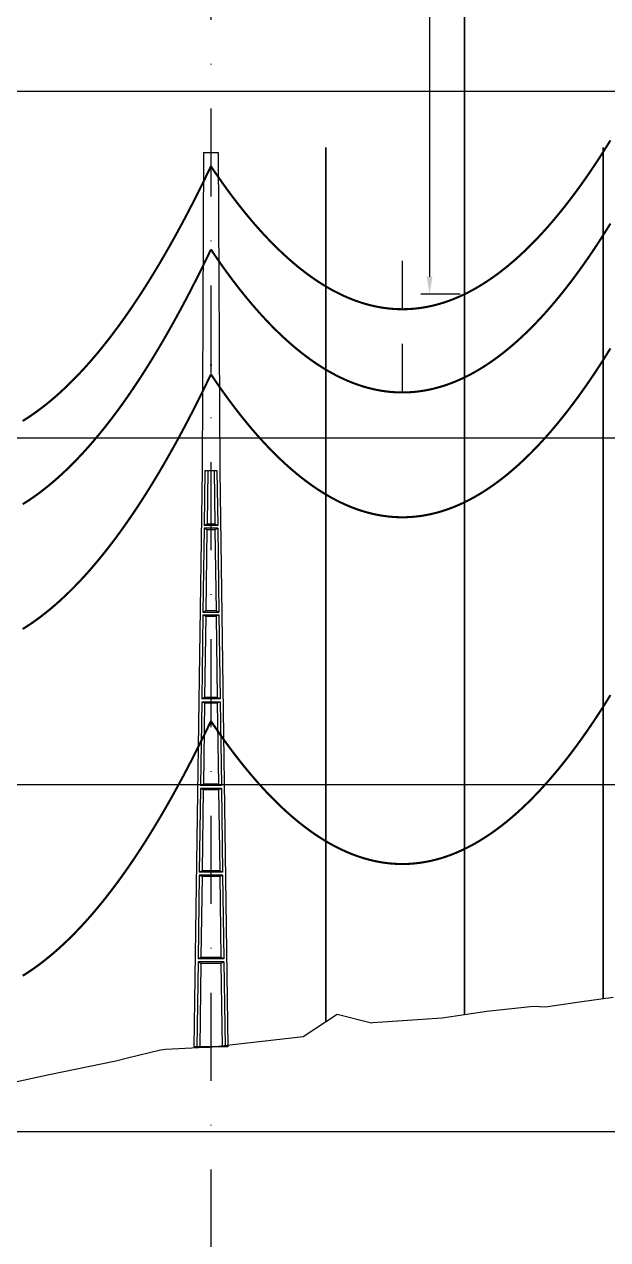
# Model space of a CAD drawing. Header units: metres. Extents: x -121 to 9872, y 3505 to 10721.
# Drawn here: x 6513 to 6597.1, y 6311.4 to 6486.6 of the extents above; entities that cross this region are included whole.
import ezdxf

# ---------------------------------------------------------------- set-up
doc = ezdxf.new("R2010")
doc.units = ezdxf.units.M
doc.header["$PDMODE"] = 2
doc.linetypes.add('DASHDOT', pattern=[25.4, 12.7, -6.35, 0, -6.35])
doc.linetypes.add('DASHED', pattern=[0.75, 0.5, -0.25])
for name, color, linetype in [('C-ROAD-PROF', 2, 'DASHED'), ('CON-EOL- FO', 101, 'Continuous'), ('CON-EOL- PROJEÇÃO', 22, 'Continuous'), ('CON-EOL-CA ARBUTUS', 144, 'Continuous'), ('CON-LTs-EXISTENTES', 180, 'Continuous'), ('cotas', 7, 'Continuous'), ('GRID', 253, 'Continuous'), ('POSTE DT', 7, 'Continuous')]:
    doc.layers.add(name, color=color, linetype=linetype)
doc.styles.get("Standard").update_dxf_attribs({"font": 'arial.ttf'})
doc.dimstyles.new('Copy of ISO-25', dxfattribs={"dimtxt": 2, "dimasz": 2.5, "dimexe": 1.25, "dimexo": 0.625, "dimtad": 1, "dimlfac": 0.1, "dimzin": 9, "dimtxsty": 'Standard', "dimcen": 2.5, "dimaunit": 1, "dimadec": 4, "dimazin": 3, "dimtfac": 1, "dimtmove": 0, "dimatfit": 3, "dimarcsym": 0})

# ---------------------------------------------------------------- blocks, each defined once
blk = doc.blocks.new('*U10')
at = {"layer": 'POSTE DT', "extrusion": (0, 1, 0)}
for p, q in [((-3.31, 406.59), (-4.05, 262)), ((-3.31, 406.59), (3.31, 406.59)), ((3.31, 406.59), (4.06, 262)), ((-4.05, 262), (-7.72, 0)), ((-4.05, 262), (-4.05, 262)), ((-2.73, 262), (-3.08, 237.05)), ((-2.73, 262), (2.75, 262)), ((-1.42, 262), (-1.77, 237.57)), ((1.43, 262), (1.77, 237.57)), ((2.75, 262), (3.1, 237.05)), ((4.06, 262), (7.72, 0)), ((-3.1, 235.74), (-3.63, 197.65)), ((3.11, 235.73), (-3.1, 235.74)), ((3.1, 237.05), (-3.08, 237.05)), ((-1.8, 235.21), (-2.32, 198.19)), ((1.8, 235.21), (2.32, 198.19)), ((3.11, 235.73), (3.65, 197.65)), ((-3.65, 196.34), (-4.19, 158.25)), ((-2.35, 195.8), (-2.87, 158.8)), ((2.35, 195.8), (2.87, 158.8)), ((3.66, 196.34), (4.2, 158.25)), ((-4.21, 156.94), (-4.74, 118.85)), ((-2.9, 156.39), (-3.42, 119.41)), ((2.91, 156.39), (3.42, 119.41)), ((4.21, 156.94), (4.75, 118.85)), ((-4.76, 117.54), (-5.29, 79.45)), ((4.77, 117.54), (-4.76, 117.54)), ((4.75, 118.85), (-4.74, 118.85)), ((-3.46, 116.98), (-3.97, 80.02)), ((3.46, 116.98), (3.98, 80.02)), ((4.77, 117.54), (5.3, 79.45)), ((-5.31, 78.14), (-5.85, 40.06)), ((5.32, 78.14), (-5.31, 78.14)), ((5.3, 79.45), (-5.29, 79.45)), ((-4.01, 77.57), (-4.53, 40.63)), ((4.01, 77.57), (4.53, 40.63)), ((5.32, 78.14), (5.85, 40.06)), ((-5.86, 38.74), (-6.41, 0)), ((5.87, 38.74), (-5.86, 38.74)), ((5.85, 40.06), (-5.85, 40.06)), ((5.87, 38.74), (6.41, 0)), ((-4.56, 38.17), (-5.1, 0)), ((4.56, 38.17), (5.1, 0)), ((-6.41, 0), (-7.72, 0)), ((-5.1, 0), (-6.41, 0)), ((5.1, 0), (-5.1, 0)), ((6.41, 0), (5.1, 0)), ((7.72, 0), (6.41, 0))]:
    blk.add_line(p, q, dxfattribs=at)
at = {"layer": 'POSTE DT', "ltscale": 3}
for points in [[(-3.65, 196.34), (3.66, 196.34)], [(-3.63, 197.65), (3.65, 197.65)], [(-4.21, 156.94), (4.21, 156.94)], [(4.2, 158.25), (-4.19, 158.25)]]:
    blk.add_lwpolyline(points, dxfattribs=at)
at = {"layer": 'POSTE DT'}
for points, knots in [([(0.25, 309.94), (0.25, 309.93), (0.25, 309.93), (0.25, 309.92), (0.25, 309.91), (0.25, 309.9), (0.25, 309.89), (0.24, 309.85), (0.22, 309.82), (0.19, 309.77), (0.16, 309.74), (0.11, 309.71), (0.08, 309.7), (0.01, 309.68), (-0.02, 309.68), (-0.08, 309.7), (-0.11, 309.71), (-0.16, 309.74), (-0.18, 309.76), (-0.21, 309.8), (-0.22, 309.82), (-0.24, 309.85), (-0.24, 309.87), (-0.25, 309.89), (-0.25, 309.9), (-0.25, 309.92), (-0.25, 309.92), (-0.25, 309.93), (-0.25, 309.94), (-0.25, 309.95), (-0.25, 309.95), (-0.25, 309.96), (-0.25, 309.97), (-0.24, 310), (-0.23, 310.02), (-0.21, 310.07), (-0.2, 310.09), (-0.15, 310.14), (-0.13, 310.15), (-0.07, 310.18), (-0.03, 310.19), (0.03, 310.19), (0.06, 310.18), (0.12, 310.16), (0.14, 310.14), (0.18, 310.11), (0.2, 310.09), (0.21, 310.06), (0.22, 310.05), (0.23, 310.04), (0.24, 310.01), (0.24, 309.99), (0.25, 309.97), (0.25, 309.96), (0.25, 309.95), (0.25, 309.94), (0.25, 309.94), (0.25, 309.94), (0.25, 309.94)], [-54.728303, -54.728303, -54.728303, -54.728303, -54.309038, -54.309038, -53.647169, -53.647169, -52.532885, -52.532885, -48.86224, -48.86224, -45.282765, -45.282765, -41.52867, -41.52867, -37.867486, -37.867486, -34.454589, -34.454589, -31.301423, -31.301423, -28.48103, -28.48103, -26.961755, -26.961755, -25.7544, -25.7544, -25.136228, -25.136228, -24.64409, -24.64409, -24.094201, -24.094201, -23.191199, -23.191199, -20.494482, -20.494482, -17.342863, -17.342863, -13.645538, -13.645538, -9.835989, -9.835989, -6.296781, -6.296781, -3.005029, -3.005029, 0, 0, 0, 1.527594, 1.527594, 3.697216, 3.697216, 4.489727, 4.489727, 5.01438, 5.01438, 5.095313, 5.095313, 5.095313, 5.095313]), ([(-1.77, 237.57), (-1.99, 237.49), (-2.21, 237.4), (-2.64, 237.22), (-2.86, 237.14), (-3.08, 237.05)], [0, 0, 0, 0, 56.660495, 56.660495, 113.412826, 113.412826, 113.412826, 113.412826]), ([(1.77, 237.57), (1.18, 237.57), (0.59, 237.57), (-0.59, 237.57), (-1.18, 237.57), (-1.77, 237.57)], [0, 0, 0, 0, 67.306894, 67.306894, 134.614447, 134.614447, 134.614447, 134.614447]), ([(3.1, 237.05), (2.87, 237.14), (2.65, 237.23), (2.21, 237.4), (1.99, 237.49), (1.77, 237.57)], [0, 0, 0, 0, 56.738948, 56.738948, 113.38731, 113.38731, 113.38731, 113.38731]), ([(-3.1, 235.74), (-2.88, 235.65), (-2.67, 235.56), (-2.23, 235.39), (-2.02, 235.3), (-1.8, 235.21)], [0.055576, 0.055576, 0.055576, 0.055576, 56.767409, 56.767409, 113.50757, 113.50757, 113.50757, 113.50757]), ([(-1.8, 235.21), (-1.2, 235.21), (-0.6, 235.21), (0.6, 235.21), (1.2, 235.21), (1.8, 235.21)], [0, 0, 0, 0, 68.567797, 68.567797, 137.136247, 137.136247, 137.136247, 137.136247]), ([(1.8, 235.21), (2.02, 235.3), (2.24, 235.38), (2.68, 235.56), (2.89, 235.65), (3.11, 235.73)], [0, 0, 0, 0, 56.845349, 56.845349, 113.599799, 113.599799, 113.599799, 113.599799]), ([(-3.65, 196.34), (-3.43, 196.25), (-3.22, 196.16), (-2.78, 195.98), (-2.57, 195.89), (-2.35, 195.8)], [0.054307, 0.054307, 0.054307, 0.054307, 63.527131, 63.527131, 127.063246, 127.063246, 127.063246, 127.063246]), ([(-2.32, 198.19), (-2.54, 198.1), (-2.76, 198.01), (-3.2, 197.83), (-3.41, 197.74), (-3.63, 197.65)], [0, 0, 0, 0, 63.412073, 63.412073, 126.777421, 126.777421, 126.777421, 126.777421]), ([(-2.35, 195.8), (-1.57, 195.8), (-0.78, 195.8), (0.79, 195.8), (1.57, 195.8), (2.35, 195.8)], [0, 0, 0, 0, 89.585713, 89.585713, 179.17191, 179.17191, 179.17191, 179.17191]), ([(2.32, 198.19), (1.55, 198.19), (0.77, 198.19), (-0.77, 198.19), (-1.55, 198.19), (-2.32, 198.19)], [0, 0, 0, 0, 88.31008, 88.31008, 176.620652, 176.620652, 176.620652, 176.620652]), ([(3.65, 197.65), (3.43, 197.74), (3.2, 197.83), (2.76, 198.01), (2.54, 198.1), (2.32, 198.19)], [0, 0, 0, 0, 63.488119, 63.488119, 126.880939, 126.880939, 126.880939, 126.880939]), ([(2.35, 195.8), (2.57, 195.89), (2.79, 195.98), (3.23, 196.16), (3.45, 196.25), (3.66, 196.34)], [0, 0, 0, 0, 63.60246, 63.60246, 127.109696, 127.109696, 127.109696, 127.109696]), ([(-4.21, 156.94), (-3.99, 156.85), (-3.77, 156.75), (-3.34, 156.57), (-3.12, 156.48), (-2.9, 156.39)], [0.053423, 0.053423, 0.053423, 0.053423, 70.429742, 70.429742, 140.90167, 140.90167, 140.90167, 140.90167]), ([(-2.87, 158.8), (-3.09, 158.71), (-3.31, 158.62), (-3.75, 158.43), (-3.97, 158.34), (-4.19, 158.25)], [0, 0, 0, 0, 70.301707, 70.301707, 140.590947, 140.590947, 140.590947, 140.590947]), ([(-2.9, 156.39), (-1.94, 156.39), (-0.97, 156.39), (0.97, 156.39), (1.94, 156.39), (2.91, 156.39)], [0, 0, 0, 0, 110.60219, 110.60219, 221.20473, 221.20473, 221.20473, 221.20473]), ([(2.87, 158.8), (1.92, 158.8), (0.96, 158.8), (-0.96, 158.8), (-1.91, 158.8), (-2.87, 158.8)], [0, 0, 0, 0, 109.314454, 109.314454, 218.629264, 218.629264, 218.629264, 218.629264]), ([(4.2, 158.25), (3.98, 158.34), (3.76, 158.44), (3.31, 158.62), (3.09, 158.71), (2.87, 158.8)], [0, 0, 0, 0, 70.379198, 70.379198, 140.659718, 140.659718, 140.659718, 140.659718]), ([(2.91, 156.39), (3.12, 156.48), (3.34, 156.57), (3.78, 156.75), (4, 156.85), (4.21, 156.94)], [0, 0, 0, 0, 70.506649, 70.506649, 140.914701, 140.914701, 140.914701, 140.914701]), ([(-4.76, 117.54), (-4.54, 117.45), (-4.32, 117.35), (-3.89, 117.17), (-3.67, 117.07), (-3.46, 116.98)], [0.052784, 0.052784, 0.052784, 0.052784, 77.438432, 77.438432, 154.950301, 154.950301, 154.950301, 154.950301]), ([(-3.42, 119.41), (-3.64, 119.32), (-3.86, 119.23), (-4.3, 119.04), (-4.52, 118.95), (-4.74, 118.85)], [0, 0, 0, 0, 77.299547, 77.299547, 154.618634, 154.618634, 154.618634, 154.618634]), ([(-3.46, 116.98), (-2.3, 116.98), (-1.15, 116.98), (1.15, 116.98), (2.31, 116.98), (3.46, 116.98)], [0, 0, 0, 0, 131.617604, 131.617604, 263.235447, 263.235447, 263.235447, 263.235447]), ([(3.42, 119.41), (2.28, 119.41), (1.14, 119.41), (-1.14, 119.41), (-2.28, 119.41), (-3.42, 119.41)], [0, 0, 0, 0, 130.319901, 130.319901, 260.640046, 260.640046, 260.640046, 260.640046]), ([(4.75, 118.85), (4.53, 118.95), (4.31, 119.04), (3.87, 119.23), (3.64, 119.32), (3.42, 119.41)], [0, 0, 0, 0, 77.381597, 77.381597, 154.66183, 154.66183, 154.66183, 154.66183]), ([(3.46, 116.98), (3.68, 117.07), (3.89, 117.17), (4.33, 117.35), (4.55, 117.45), (4.77, 117.54)], [0, 0, 0, 0, 77.520013, 77.520013, 154.938747, 154.938747, 154.938747, 154.938747]), ([(-5.31, 78.14), (-5.09, 78.05), (-4.88, 77.95), (-4.44, 77.76), (-4.23, 77.67), (-4.01, 77.57)], [0.052308, 0.052308, 0.052308, 0.052308, 84.527725, 84.527725, 169.158824, 169.158824, 169.158824, 169.158824]), ([(-3.97, 80.02), (-4.19, 79.93), (-4.41, 79.83), (-4.85, 79.64), (-5.07, 79.55), (-5.29, 79.45)], [0, 0, 0, 0, 84.379671, 84.379671, 168.809376, 168.809376, 168.809376, 168.809376]), ([(-4.01, 77.57), (-2.67, 77.57), (-1.34, 77.57), (1.34, 77.57), (2.67, 77.57), (4.01, 77.57)], [0, 0, 0, 0, 152.632212, 152.632212, 305.264569, 305.264569, 305.264569, 305.264569]), ([(3.98, 80.02), (2.65, 80.02), (1.33, 80.02), (-1.32, 80.02), (-2.65, 80.02), (-3.97, 80.02)], [0, 0, 0, 0, 151.326157, 151.326157, 302.652465, 302.652465, 302.652465, 302.652465]), ([(5.3, 79.45), (5.08, 79.55), (4.86, 79.64), (4.42, 79.83), (4.2, 79.93), (3.98, 80.02)], [0, 0, 0, 0, 84.46863, 84.46863, 168.833721, 168.833721, 168.833721, 168.833721]), ([(4.01, 77.57), (4.23, 77.67), (4.45, 77.76), (4.88, 77.95), (5.1, 78.05), (5.32, 78.14)], [0, 0, 0, 0, 84.616316, 84.616316, 169.129178, 169.129178, 169.129178, 169.129178]), ([(-5.86, 38.74), (-5.65, 38.65), (-5.43, 38.55), (-5, 38.36), (-4.78, 38.26), (-4.56, 38.17)], [0.026524, 0.026524, 0.026524, 0.026524, 91.679563, 91.679563, 183.466041, 183.466041, 183.466041, 183.466041]), ([(-4.53, 40.63), (-4.75, 40.53), (-4.97, 40.44), (-5.41, 40.25), (-5.63, 40.15), (-5.85, 40.06)], [0, 0, 0, 0, 91.523648, 91.523648, 183.126775, 183.126775, 183.126775, 183.126775]), ([(4.53, 40.63), (3.02, 40.63), (1.51, 40.63), (-1.51, 40.63), (-3.02, 40.63), (-4.53, 40.63)], [0, 0, 0, 0, 172.33304, 172.33304, 344.666151, 344.666151, 344.666151, 344.666151]), ([(5.85, 40.06), (5.63, 40.15), (5.41, 40.25), (4.97, 40.44), (4.75, 40.53), (4.53, 40.63)], [0, 0, 0, 0, 91.621326, 91.621326, 183.137324, 183.137324, 183.137324, 183.137324]), ([(4.56, 38.17), (4.78, 38.26), (5, 38.36), (5.43, 38.55), (5.65, 38.65), (5.87, 38.74)], [0, 0, 0, 0, 91.776928, 91.776928, 183.448614, 183.448614, 183.448614, 183.448614]), ([(-4.56, 38.17), (-3.04, 38.17), (-1.52, 38.17), (1.52, 38.17), (3.04, 38.17), (4.56, 38.17)], [0, 0, 0, 0, 173.646192, 173.646192, 347.292451, 347.292451, 347.292451, 347.292451])]:
    blk.add_open_spline(points, degree=3, knots=knots, dxfattribs=at)
blk = doc.blocks.new('*D434')
at = {"layer": 'cotas', "color": 0, "lineweight": -2, "transparency": 16777216}
for p, q in [((6575.86, 6565.71), (6570.21, 6565.71)), ((6571.46, 6563.21), (6571.46, 6450.2)), ((6575.87, 6447.7), (6570.21, 6447.7))]:
    blk.add_line(p, q, dxfattribs=at)
at = {"layer": 'cotas', "color": 0, "transparency": 16777216}
for points in [[(6571.04, 6563.21), (6571.88, 6563.21), (6571.46, 6565.71)], [(6571.04, 6450.2), (6571.88, 6450.2), (6571.46, 6447.7)]]:
    blk.add_solid(points, dxfattribs=at)
at = {"layer": 'Defpoints', "color": 0, "transparency": 16777216}
for p in [(6576.49, 6565.71), (6571.46, 6447.7), (6576.5, 6447.7)]:
    blk.add_point(p, dxfattribs=at)
at = {"layer": 'cotas', "color": 0, "transparency": 16777216, "insert": (6569.63, 6506.7), "char_height": 2, "attachment_point": 5, "rotation": 90}
blk.add_mtext('11,8', dxfattribs=at)

msp = doc.modelspace()

# ---------------------------------------------------------------- linework, layer by layer
at = {"layer": 'C-ROAD-PROF', "color": 0, "linetype": 'Continuous', "lineweight": -3}
msp.add_lwpolyline([(6509.751, 6333.707), (6516.587, 6335.152), (6526.235, 6337.133), (6527.903, 6337.568), (6532.673, 6338.726), (6533.023, 6338.804), (6533.362, 6338.828), (6538.121, 6339.078), (6539.709, 6339.119), (6553.206, 6340.635), (6558.15, 6343.854), (6563.088, 6342.65), (6563.256, 6342.683), (6573.256, 6343.335), (6579.72, 6344.291), (6586.427, 6345.047), (6588.156, 6344.952), (6593.092, 6345.631), (6597.917, 6346.309)], dxfattribs=at)
at = {"layer": 'CON-EOL- FO', "const_width": 0.3}
for points in [[(6539.928, 6436.143), (6540.227, 6435.699), (6540.525, 6435.26), (6540.824, 6434.825), (6541.122, 6434.396), (6541.421, 6433.971), (6541.719, 6433.551), (6542.018, 6433.136), (6542.316, 6432.726), (6542.615, 6432.321), (6542.913, 6431.92), (6543.212, 6431.525), (6543.51, 6431.134), (6543.809, 6430.748), (6544.107, 6430.367), (6544.406, 6429.991), (6544.704, 6429.619), (6545.003, 6429.253), (6545.301, 6428.891), (6545.6, 6428.534), (6545.898, 6428.182), (6546.197, 6427.835), (6546.495, 6427.493), (6546.794, 6427.156), (6547.093, 6426.823), (6547.391, 6426.495), (6547.69, 6426.172), (6547.988, 6425.854), (6548.287, 6425.541), (6548.585, 6425.233), (6548.884, 6424.929), (6549.182, 6424.63), (6549.481, 6424.336), (6549.779, 6424.047), (6550.078, 6423.763), (6550.376, 6423.484), (6550.675, 6423.209), (6550.973, 6422.94), (6551.272, 6422.675), (6551.57, 6422.415), (6551.869, 6422.159), (6552.167, 6421.909), (6552.466, 6421.663), (6552.764, 6421.423), (6553.063, 6421.187), (6553.361, 6420.956), (6553.66, 6420.729), (6553.958, 6420.508), (6554.257, 6420.291), (6554.555, 6420.079), (6554.854, 6419.872), (6555.152, 6419.67), (6555.451, 6419.473), (6555.749, 6419.28), (6556.048, 6419.093), (6556.346, 6418.91), (6556.645, 6418.732), (6556.943, 6418.558), (6557.242, 6418.39), (6557.54, 6418.226), (6557.839, 6418.068), (6558.137, 6417.914), (6558.436, 6417.765), (6558.734, 6417.62), (6559.033, 6417.481), (6559.331, 6417.346), (6559.63, 6417.216), (6559.928, 6417.091), (6560.227, 6416.971), (6560.525, 6416.855), (6560.824, 6416.745), (6561.122, 6416.639), (6561.421, 6416.538), (6561.719, 6416.442), (6562.018, 6416.35), (6562.316, 6416.264), (6562.615, 6416.182), (6562.913, 6416.105), (6563.212, 6416.033), (6563.51, 6415.966), (6563.809, 6415.903), (6564.107, 6415.846), (6564.406, 6415.793), (6564.704, 6415.745), (6565.003, 6415.701), (6565.301, 6415.663), (6565.6, 6415.629), (6565.898, 6415.6), (6566.197, 6415.576), (6566.495, 6415.557), (6566.794, 6415.543), (6567.093, 6415.533), (6567.391, 6415.529), (6567.69, 6415.529), (6567.988, 6415.533), (6568.287, 6415.543), (6568.585, 6415.558), (6568.884, 6415.577), (6569.182, 6415.601), (6569.481, 6415.63), (6569.779, 6415.664), (6570.078, 6415.702), (6570.376, 6415.746), (6570.675, 6415.794), (6570.973, 6415.847), (6571.272, 6415.904), (6571.57, 6415.967), (6571.869, 6416.034), (6572.167, 6416.107), (6572.466, 6416.184), (6572.764, 6416.266), (6573.063, 6416.352), (6573.361, 6416.444), (6573.66, 6416.54), (6573.958, 6416.641), (6574.257, 6416.747), (6574.555, 6416.858), (6574.854, 6416.973), (6575.152, 6417.094), (6575.451, 6417.219), (6575.749, 6417.349), (6576.048, 6417.484), (6576.346, 6417.623), (6576.645, 6417.768), (6576.943, 6417.917), (6577.242, 6418.071), (6577.54, 6418.23), (6577.839, 6418.393), (6578.137, 6418.562), (6578.436, 6418.735), (6578.734, 6418.914), (6579.033, 6419.096), (6579.331, 6419.284), (6579.63, 6419.477), (6579.928, 6419.674), (6580.227, 6419.877), (6580.525, 6420.084), (6580.824, 6420.296), (6581.122, 6420.512), (6581.421, 6420.734), (6581.719, 6420.96), (6582.018, 6421.191), (6582.316, 6421.427), (6582.615, 6421.668), (6582.913, 6421.914), (6583.212, 6422.165), (6583.51, 6422.42), (6583.809, 6422.68), (6584.107, 6422.945), (6584.406, 6423.215), (6584.704, 6423.49), (6585.003, 6423.769), (6585.301, 6424.053), (6585.6, 6424.342), (6585.898, 6424.636), (6586.197, 6424.935), (6586.495, 6425.239), (6586.794, 6425.547), (6587.093, 6425.861), (6587.391, 6426.179), (6587.69, 6426.502), (6587.988, 6426.83), (6588.287, 6427.162), (6588.585, 6427.5), (6588.884, 6427.842), (6589.182, 6428.19), (6589.481, 6428.542), (6589.779, 6428.899), (6590.078, 6429.26), (6590.376, 6429.627), (6590.675, 6429.998), (6590.973, 6430.375), (6591.272, 6430.756), (6591.57, 6431.142), (6591.869, 6431.533), (6592.167, 6431.928), (6592.466, 6432.329), (6592.764, 6432.734), (6593.063, 6433.144), (6593.361, 6433.56), (6593.66, 6433.98), (6593.958, 6434.404), (6594.257, 6434.834), (6594.555, 6435.269), (6594.854, 6435.708), (6595.152, 6436.152), (6595.451, 6436.601), (6595.749, 6437.055), (6596.048, 6437.514), (6596.346, 6437.978), (6596.645, 6438.447), (6596.943, 6438.92), (6597.242, 6439.399), (6597.54, 6439.882)], [(6512.78, 6399.412), (6513.128, 6399.63), (6513.476, 6399.854), (6513.824, 6400.084), (6514.172, 6400.321), (6514.52, 6400.565), (6514.868, 6400.815), (6515.216, 6401.072), (6515.564, 6401.335), (6515.912, 6401.605), (6516.26, 6401.881), (6516.608, 6402.164), (6516.956, 6402.454), (6517.304, 6402.75), (6517.653, 6403.053), (6518.001, 6403.362), (6518.349, 6403.678), (6518.697, 6404), (6519.045, 6404.329), (6519.393, 6404.664), (6519.741, 6405.006), (6520.089, 6405.355), (6520.437, 6405.71), (6520.785, 6406.072), (6521.133, 6406.44), (6521.481, 6406.815), (6521.829, 6407.197), (6522.177, 6407.585), (6522.525, 6407.98), (6522.873, 6408.381), (6523.221, 6408.789), (6523.57, 6409.203), (6523.918, 6409.624), (6524.266, 6410.052), (6524.614, 6410.486), (6524.962, 6410.927), (6525.31, 6411.374), (6525.658, 6411.828), (6526.006, 6412.289), (6526.354, 6412.756), (6526.702, 6413.23), (6527.05, 6413.71), (6527.398, 6414.197), (6527.746, 6414.691), (6528.094, 6415.191), (6528.442, 6415.698), (6528.79, 6416.211), (6529.138, 6416.731), (6529.487, 6417.258), (6529.835, 6417.791), (6530.183, 6418.331), (6530.531, 6418.878), (6530.879, 6419.431), (6531.227, 6419.991), (6531.575, 6420.557), (6531.923, 6421.13), (6532.271, 6421.71), (6532.619, 6422.296), (6532.967, 6422.889), (6533.315, 6423.488), (6533.663, 6424.094), (6534.011, 6424.707), (6534.359, 6425.327), (6534.707, 6425.953), (6535.055, 6426.585), (6535.404, 6427.225), (6535.752, 6427.871), (6536.1, 6428.524), (6536.448, 6429.183), (6536.796, 6429.849), (6537.144, 6430.522), (6537.492, 6431.201), (6537.84, 6431.887), (6538.188, 6432.58), (6538.536, 6433.279), (6538.884, 6433.985), (6539.232, 6434.698), (6539.58, 6435.417), (6539.928, 6436.143)]]:
    msp.add_lwpolyline(points, dxfattribs=at)
at = {"layer": 'CON-EOL- PROJEÇÃO', "lineweight": 30, "const_width": 0.3}
for points in [[(6539.928, 6386.143), (6540.227, 6385.699), (6540.525, 6385.26), (6540.824, 6384.825), (6541.122, 6384.396), (6541.421, 6383.971), (6541.719, 6383.551), (6542.018, 6383.136), (6542.316, 6382.726), (6542.615, 6382.321), (6542.913, 6381.92), (6543.212, 6381.525), (6543.51, 6381.134), (6543.809, 6380.748), (6544.107, 6380.367), (6544.406, 6379.991), (6544.704, 6379.619), (6545.003, 6379.253), (6545.301, 6378.891), (6545.6, 6378.534), (6545.898, 6378.182), (6546.197, 6377.835), (6546.495, 6377.493), (6546.794, 6377.156), (6547.093, 6376.823), (6547.391, 6376.495), (6547.69, 6376.172), (6547.988, 6375.854), (6548.287, 6375.541), (6548.585, 6375.233), (6548.884, 6374.929), (6549.182, 6374.63), (6549.481, 6374.336), (6549.779, 6374.047), (6550.078, 6373.763), (6550.376, 6373.484), (6550.675, 6373.209), (6550.973, 6372.94), (6551.272, 6372.675), (6551.57, 6372.415), (6551.869, 6372.159), (6552.167, 6371.909), (6552.466, 6371.663), (6552.764, 6371.423), (6553.063, 6371.187), (6553.361, 6370.956), (6553.66, 6370.729), (6553.958, 6370.508), (6554.257, 6370.291), (6554.555, 6370.079), (6554.854, 6369.872), (6555.152, 6369.67), (6555.451, 6369.473), (6555.749, 6369.28), (6556.048, 6369.093), (6556.346, 6368.91), (6556.645, 6368.732), (6556.943, 6368.558), (6557.242, 6368.39), (6557.54, 6368.226), (6557.839, 6368.068), (6558.137, 6367.914), (6558.436, 6367.765), (6558.734, 6367.62), (6559.033, 6367.481), (6559.331, 6367.346), (6559.63, 6367.216), (6559.928, 6367.091), (6560.227, 6366.971), (6560.525, 6366.855), (6560.824, 6366.745), (6561.122, 6366.639), (6561.421, 6366.538), (6561.719, 6366.442), (6562.018, 6366.35), (6562.316, 6366.264), (6562.615, 6366.182), (6562.913, 6366.105), (6563.212, 6366.033), (6563.51, 6365.966), (6563.809, 6365.903), (6564.107, 6365.846), (6564.406, 6365.793), (6564.704, 6365.745), (6565.003, 6365.701), (6565.301, 6365.663), (6565.6, 6365.629), (6565.898, 6365.6), (6566.197, 6365.576), (6566.495, 6365.557), (6566.794, 6365.543), (6567.093, 6365.533), (6567.391, 6365.529), (6567.69, 6365.529), (6567.988, 6365.533), (6568.287, 6365.543), (6568.585, 6365.558), (6568.884, 6365.577), (6569.182, 6365.601), (6569.481, 6365.63), (6569.779, 6365.664), (6570.078, 6365.702), (6570.376, 6365.746), (6570.675, 6365.794), (6570.973, 6365.847), (6571.272, 6365.904), (6571.57, 6365.967), (6571.869, 6366.034), (6572.167, 6366.107), (6572.466, 6366.184), (6572.764, 6366.266), (6573.063, 6366.352), (6573.361, 6366.444), (6573.66, 6366.54), (6573.958, 6366.641), (6574.257, 6366.747), (6574.555, 6366.858), (6574.854, 6366.973), (6575.152, 6367.094), (6575.451, 6367.219), (6575.749, 6367.349), (6576.048, 6367.484), (6576.346, 6367.623), (6576.645, 6367.768), (6576.943, 6367.917), (6577.242, 6368.071), (6577.54, 6368.23), (6577.839, 6368.393), (6578.137, 6368.562), (6578.436, 6368.735), (6578.734, 6368.913), (6579.033, 6369.096), (6579.331, 6369.284), (6579.63, 6369.477), (6579.928, 6369.674), (6580.227, 6369.877), (6580.525, 6370.084), (6580.824, 6370.296), (6581.122, 6370.512), (6581.421, 6370.734), (6581.719, 6370.96), (6582.018, 6371.191), (6582.316, 6371.427), (6582.615, 6371.668), (6582.913, 6371.914), (6583.212, 6372.165), (6583.51, 6372.42), (6583.809, 6372.68), (6584.107, 6372.945), (6584.406, 6373.215), (6584.704, 6373.49), (6585.003, 6373.769), (6585.301, 6374.053), (6585.6, 6374.342), (6585.898, 6374.636), (6586.197, 6374.935), (6586.495, 6375.239), (6586.794, 6375.547), (6587.093, 6375.861), (6587.391, 6376.179), (6587.69, 6376.502), (6587.988, 6376.83), (6588.287, 6377.162), (6588.585, 6377.5), (6588.884, 6377.842), (6589.182, 6378.19), (6589.481, 6378.542), (6589.779, 6378.899), (6590.078, 6379.26), (6590.376, 6379.627), (6590.675, 6379.998), (6590.973, 6380.375), (6591.272, 6380.756), (6591.57, 6381.142), (6591.869, 6381.533), (6592.167, 6381.928), (6592.466, 6382.329), (6592.764, 6382.734), (6593.063, 6383.144), (6593.361, 6383.56), (6593.66, 6383.98), (6593.958, 6384.404), (6594.257, 6384.834), (6594.555, 6385.269), (6594.854, 6385.708), (6595.152, 6386.152), (6595.451, 6386.601), (6595.749, 6387.055), (6596.048, 6387.514), (6596.346, 6387.978), (6596.645, 6388.447), (6596.943, 6388.92), (6597.242, 6389.399), (6597.54, 6389.882)], [(6512.78, 6349.412), (6513.128, 6349.63), (6513.476, 6349.854), (6513.824, 6350.084), (6514.172, 6350.321), (6514.52, 6350.565), (6514.868, 6350.815), (6515.216, 6351.072), (6515.564, 6351.335), (6515.912, 6351.605), (6516.26, 6351.881), (6516.608, 6352.164), (6516.956, 6352.454), (6517.304, 6352.75), (6517.653, 6353.053), (6518.001, 6353.362), (6518.349, 6353.678), (6518.697, 6354), (6519.045, 6354.329), (6519.393, 6354.664), (6519.741, 6355.006), (6520.089, 6355.355), (6520.437, 6355.71), (6520.785, 6356.072), (6521.133, 6356.44), (6521.481, 6356.815), (6521.829, 6357.197), (6522.177, 6357.585), (6522.525, 6357.98), (6522.873, 6358.381), (6523.221, 6358.789), (6523.57, 6359.203), (6523.918, 6359.624), (6524.266, 6360.052), (6524.614, 6360.486), (6524.962, 6360.927), (6525.31, 6361.374), (6525.658, 6361.828), (6526.006, 6362.289), (6526.354, 6362.756), (6526.702, 6363.23), (6527.05, 6363.71), (6527.398, 6364.197), (6527.746, 6364.691), (6528.094, 6365.191), (6528.442, 6365.698), (6528.79, 6366.211), (6529.138, 6366.731), (6529.487, 6367.258), (6529.835, 6367.791), (6530.183, 6368.331), (6530.531, 6368.878), (6530.879, 6369.431), (6531.227, 6369.991), (6531.575, 6370.557), (6531.923, 6371.13), (6532.271, 6371.71), (6532.619, 6372.296), (6532.967, 6372.889), (6533.315, 6373.488), (6533.663, 6374.094), (6534.011, 6374.707), (6534.359, 6375.327), (6534.707, 6375.953), (6535.055, 6376.585), (6535.404, 6377.225), (6535.752, 6377.871), (6536.1, 6378.524), (6536.448, 6379.183), (6536.796, 6379.849), (6537.144, 6380.522), (6537.492, 6381.201), (6537.84, 6381.887), (6538.188, 6382.58), (6538.536, 6383.279), (6538.884, 6383.985), (6539.232, 6384.698), (6539.58, 6385.417), (6539.928, 6386.143)]]:
    msp.add_lwpolyline(points, dxfattribs=at)
at = {"layer": 'CON-EOL-CA ARBUTUS'}
for p, q in [((6567.537, 6445.528), (6567.537, 6452.528)), ((6567.537, 6433.528), (6567.537, 6440.528))]:
    msp.add_line(p, q, dxfattribs=at)
at = {"layer": 'CON-EOL-CA ARBUTUS', "const_width": 0.3}
for points in [[(6539.928, 6466.143), (6540.227, 6465.699), (6540.525, 6465.26), (6540.824, 6464.825), (6541.122, 6464.396), (6541.421, 6463.971), (6541.719, 6463.551), (6542.018, 6463.136), (6542.316, 6462.726), (6542.615, 6462.321), (6542.913, 6461.92), (6543.212, 6461.525), (6543.51, 6461.134), (6543.809, 6460.748), (6544.107, 6460.367), (6544.406, 6459.991), (6544.704, 6459.619), (6545.003, 6459.253), (6545.301, 6458.891), (6545.6, 6458.534), (6545.898, 6458.182), (6546.197, 6457.835), (6546.495, 6457.493), (6546.794, 6457.156), (6547.093, 6456.823), (6547.391, 6456.495), (6547.69, 6456.172), (6547.988, 6455.854), (6548.287, 6455.541), (6548.585, 6455.233), (6548.884, 6454.929), (6549.182, 6454.63), (6549.481, 6454.336), (6549.779, 6454.047), (6550.078, 6453.763), (6550.376, 6453.484), (6550.675, 6453.209), (6550.973, 6452.94), (6551.272, 6452.675), (6551.57, 6452.415), (6551.869, 6452.159), (6552.167, 6451.909), (6552.466, 6451.663), (6552.764, 6451.423), (6553.063, 6451.187), (6553.361, 6450.956), (6553.66, 6450.729), (6553.958, 6450.508), (6554.257, 6450.291), (6554.555, 6450.079), (6554.854, 6449.872), (6555.152, 6449.67), (6555.451, 6449.473), (6555.749, 6449.28), (6556.048, 6449.093), (6556.346, 6448.91), (6556.645, 6448.732), (6556.943, 6448.558), (6557.242, 6448.39), (6557.54, 6448.226), (6557.839, 6448.068), (6558.137, 6447.914), (6558.436, 6447.765), (6558.734, 6447.62), (6559.033, 6447.481), (6559.331, 6447.346), (6559.63, 6447.216), (6559.928, 6447.091), (6560.227, 6446.971), (6560.525, 6446.855), (6560.824, 6446.745), (6561.122, 6446.639), (6561.421, 6446.538), (6561.719, 6446.442), (6562.018, 6446.35), (6562.316, 6446.264), (6562.615, 6446.182), (6562.913, 6446.105), (6563.212, 6446.033), (6563.51, 6445.966), (6563.809, 6445.903), (6564.107, 6445.846), (6564.406, 6445.793), (6564.704, 6445.745), (6565.003, 6445.701), (6565.301, 6445.663), (6565.6, 6445.629), (6565.898, 6445.6), (6566.197, 6445.576), (6566.495, 6445.557), (6566.794, 6445.543), (6567.093, 6445.533), (6567.391, 6445.529), (6567.69, 6445.529), (6567.988, 6445.533), (6568.287, 6445.543), (6568.585, 6445.558), (6568.884, 6445.577), (6569.182, 6445.601), (6569.481, 6445.63), (6569.779, 6445.664), (6570.078, 6445.702), (6570.376, 6445.746), (6570.675, 6445.794), (6570.973, 6445.847), (6571.272, 6445.904), (6571.57, 6445.967), (6571.869, 6446.034), (6572.167, 6446.107), (6572.466, 6446.184), (6572.764, 6446.266), (6573.063, 6446.352), (6573.361, 6446.444), (6573.66, 6446.54), (6573.958, 6446.641), (6574.257, 6446.747), (6574.555, 6446.858), (6574.854, 6446.973), (6575.152, 6447.094), (6575.451, 6447.219), (6575.749, 6447.349), (6576.048, 6447.484), (6576.346, 6447.623), (6576.645, 6447.768), (6576.943, 6447.917), (6577.242, 6448.071), (6577.54, 6448.23), (6577.839, 6448.393), (6578.137, 6448.562), (6578.436, 6448.735), (6578.734, 6448.913), (6579.033, 6449.096), (6579.331, 6449.284), (6579.63, 6449.477), (6579.928, 6449.674), (6580.227, 6449.877), (6580.525, 6450.084), (6580.824, 6450.296), (6581.122, 6450.512), (6581.421, 6450.734), (6581.719, 6450.96), (6582.018, 6451.191), (6582.316, 6451.427), (6582.615, 6451.668), (6582.913, 6451.914), (6583.212, 6452.165), (6583.51, 6452.42), (6583.809, 6452.68), (6584.107, 6452.945), (6584.406, 6453.215), (6584.704, 6453.49), (6585.003, 6453.769), (6585.301, 6454.053), (6585.6, 6454.342), (6585.898, 6454.636), (6586.197, 6454.935), (6586.495, 6455.239), (6586.794, 6455.547), (6587.093, 6455.861), (6587.391, 6456.179), (6587.69, 6456.502), (6587.988, 6456.83), (6588.287, 6457.162), (6588.585, 6457.5), (6588.884, 6457.842), (6589.182, 6458.19), (6589.481, 6458.542), (6589.779, 6458.899), (6590.078, 6459.26), (6590.376, 6459.627), (6590.675, 6459.998), (6590.973, 6460.375), (6591.272, 6460.756), (6591.57, 6461.142), (6591.869, 6461.533), (6592.167, 6461.928), (6592.466, 6462.329), (6592.764, 6462.734), (6593.063, 6463.144), (6593.361, 6463.56), (6593.66, 6463.98), (6593.958, 6464.404), (6594.257, 6464.834), (6594.555, 6465.269), (6594.854, 6465.708), (6595.152, 6466.152), (6595.451, 6466.601), (6595.749, 6467.055), (6596.048, 6467.514), (6596.346, 6467.978), (6596.645, 6468.447), (6596.943, 6468.92), (6597.242, 6469.399), (6597.54, 6469.882)], [(6512.78, 6429.412), (6513.128, 6429.63), (6513.476, 6429.854), (6513.824, 6430.084), (6514.172, 6430.321), (6514.52, 6430.565), (6514.868, 6430.815), (6515.216, 6431.072), (6515.564, 6431.335), (6515.912, 6431.605), (6516.26, 6431.881), (6516.608, 6432.164), (6516.956, 6432.454), (6517.304, 6432.75), (6517.653, 6433.053), (6518.001, 6433.362), (6518.349, 6433.678), (6518.697, 6434), (6519.045, 6434.329), (6519.393, 6434.664), (6519.741, 6435.006), (6520.089, 6435.355), (6520.437, 6435.71), (6520.785, 6436.072), (6521.133, 6436.44), (6521.481, 6436.815), (6521.829, 6437.197), (6522.177, 6437.585), (6522.525, 6437.98), (6522.873, 6438.381), (6523.221, 6438.789), (6523.57, 6439.203), (6523.918, 6439.624), (6524.266, 6440.052), (6524.614, 6440.486), (6524.962, 6440.927), (6525.31, 6441.374), (6525.658, 6441.828), (6526.006, 6442.289), (6526.354, 6442.756), (6526.702, 6443.23), (6527.05, 6443.71), (6527.398, 6444.197), (6527.746, 6444.691), (6528.094, 6445.191), (6528.442, 6445.698), (6528.79, 6446.211), (6529.138, 6446.731), (6529.487, 6447.258), (6529.835, 6447.791), (6530.183, 6448.331), (6530.531, 6448.878), (6530.879, 6449.431), (6531.227, 6449.991), (6531.575, 6450.557), (6531.923, 6451.13), (6532.271, 6451.71), (6532.619, 6452.296), (6532.967, 6452.889), (6533.315, 6453.488), (6533.663, 6454.094), (6534.011, 6454.707), (6534.359, 6455.327), (6534.707, 6455.953), (6535.055, 6456.585), (6535.404, 6457.225), (6535.752, 6457.871), (6536.1, 6458.524), (6536.448, 6459.183), (6536.796, 6459.849), (6537.144, 6460.522), (6537.492, 6461.201), (6537.84, 6461.887), (6538.188, 6462.58), (6538.536, 6463.279), (6538.884, 6463.985), (6539.232, 6464.698), (6539.58, 6465.417), (6539.928, 6466.143)], [(6539.928, 6454.143), (6540.227, 6453.699), (6540.525, 6453.26), (6540.824, 6452.825), (6541.122, 6452.396), (6541.421, 6451.971), (6541.719, 6451.551), (6542.018, 6451.136), (6542.316, 6450.726), (6542.615, 6450.321), (6542.913, 6449.92), (6543.212, 6449.525), (6543.51, 6449.134), (6543.809, 6448.748), (6544.107, 6448.367), (6544.406, 6447.991), (6544.704, 6447.619), (6545.003, 6447.253), (6545.301, 6446.891), (6545.6, 6446.534), (6545.898, 6446.182), (6546.197, 6445.835), (6546.495, 6445.493), (6546.794, 6445.156), (6547.093, 6444.823), (6547.391, 6444.495), (6547.69, 6444.172), (6547.988, 6443.854), (6548.287, 6443.541), (6548.585, 6443.233), (6548.884, 6442.929), (6549.182, 6442.63), (6549.481, 6442.336), (6549.779, 6442.047), (6550.078, 6441.763), (6550.376, 6441.484), (6550.675, 6441.209), (6550.973, 6440.94), (6551.272, 6440.675), (6551.57, 6440.415), (6551.869, 6440.159), (6552.167, 6439.909), (6552.466, 6439.663), (6552.764, 6439.423), (6553.063, 6439.187), (6553.361, 6438.956), (6553.66, 6438.729), (6553.958, 6438.508), (6554.257, 6438.291), (6554.555, 6438.079), (6554.854, 6437.872), (6555.152, 6437.67), (6555.451, 6437.473), (6555.749, 6437.28), (6556.048, 6437.093), (6556.346, 6436.91), (6556.645, 6436.732), (6556.943, 6436.558), (6557.242, 6436.39), (6557.54, 6436.226), (6557.839, 6436.068), (6558.137, 6435.914), (6558.436, 6435.765), (6558.734, 6435.62), (6559.033, 6435.481), (6559.331, 6435.346), (6559.63, 6435.216), (6559.928, 6435.091), (6560.227, 6434.971), (6560.525, 6434.855), (6560.824, 6434.745), (6561.122, 6434.639), (6561.421, 6434.538), (6561.719, 6434.442), (6562.018, 6434.35), (6562.316, 6434.264), (6562.615, 6434.182), (6562.913, 6434.105), (6563.212, 6434.033), (6563.51, 6433.966), (6563.809, 6433.903), (6564.107, 6433.846), (6564.406, 6433.793), (6564.704, 6433.745), (6565.003, 6433.701), (6565.301, 6433.663), (6565.6, 6433.629), (6565.898, 6433.6), (6566.197, 6433.576), (6566.495, 6433.557), (6566.794, 6433.543), (6567.093, 6433.533), (6567.391, 6433.529), (6567.69, 6433.529), (6567.988, 6433.533), (6568.287, 6433.543), (6568.585, 6433.558), (6568.884, 6433.577), (6569.182, 6433.601), (6569.481, 6433.63), (6569.779, 6433.664), (6570.078, 6433.702), (6570.376, 6433.746), (6570.675, 6433.794), (6570.973, 6433.847), (6571.272, 6433.904), (6571.57, 6433.967), (6571.869, 6434.034), (6572.167, 6434.107), (6572.466, 6434.184), (6572.764, 6434.266), (6573.063, 6434.352), (6573.361, 6434.444), (6573.66, 6434.54), (6573.958, 6434.641), (6574.257, 6434.747), (6574.555, 6434.858), (6574.854, 6434.973), (6575.152, 6435.094), (6575.451, 6435.219), (6575.749, 6435.349), (6576.048, 6435.484), (6576.346, 6435.623), (6576.645, 6435.768), (6576.943, 6435.917), (6577.242, 6436.071), (6577.54, 6436.23), (6577.839, 6436.393), (6578.137, 6436.562), (6578.436, 6436.735), (6578.734, 6436.914), (6579.033, 6437.096), (6579.331, 6437.284), (6579.63, 6437.477), (6579.928, 6437.674), (6580.227, 6437.877), (6580.525, 6438.084), (6580.824, 6438.296), (6581.122, 6438.512), (6581.421, 6438.734), (6581.719, 6438.96), (6582.018, 6439.191), (6582.316, 6439.427), (6582.615, 6439.668), (6582.913, 6439.914), (6583.212, 6440.165), (6583.51, 6440.42), (6583.809, 6440.68), (6584.107, 6440.945), (6584.406, 6441.215), (6584.704, 6441.49), (6585.003, 6441.769), (6585.301, 6442.053), (6585.6, 6442.342), (6585.898, 6442.636), (6586.197, 6442.935), (6586.495, 6443.239), (6586.794, 6443.547), (6587.093, 6443.861), (6587.391, 6444.179), (6587.69, 6444.502), (6587.988, 6444.83), (6588.287, 6445.162), (6588.585, 6445.5), (6588.884, 6445.842), (6589.182, 6446.19), (6589.481, 6446.542), (6589.779, 6446.899), (6590.078, 6447.26), (6590.376, 6447.627), (6590.675, 6447.998), (6590.973, 6448.375), (6591.272, 6448.756), (6591.57, 6449.142), (6591.869, 6449.533), (6592.167, 6449.928), (6592.466, 6450.329), (6592.764, 6450.734), (6593.063, 6451.144), (6593.361, 6451.56), (6593.66, 6451.98), (6593.958, 6452.404), (6594.257, 6452.834), (6594.555, 6453.269), (6594.854, 6453.708), (6595.152, 6454.152), (6595.451, 6454.601), (6595.749, 6455.055), (6596.048, 6455.514), (6596.346, 6455.978), (6596.645, 6456.447), (6596.943, 6456.92), (6597.242, 6457.399), (6597.54, 6457.882)], [(6512.78, 6417.412), (6513.128, 6417.63), (6513.476, 6417.854), (6513.824, 6418.084), (6514.172, 6418.321), (6514.52, 6418.565), (6514.868, 6418.815), (6515.216, 6419.072), (6515.564, 6419.335), (6515.912, 6419.605), (6516.26, 6419.881), (6516.608, 6420.164), (6516.956, 6420.454), (6517.304, 6420.75), (6517.653, 6421.053), (6518.001, 6421.362), (6518.349, 6421.678), (6518.697, 6422), (6519.045, 6422.329), (6519.393, 6422.664), (6519.741, 6423.006), (6520.089, 6423.355), (6520.437, 6423.71), (6520.785, 6424.072), (6521.133, 6424.44), (6521.481, 6424.815), (6521.829, 6425.197), (6522.177, 6425.585), (6522.525, 6425.98), (6522.873, 6426.381), (6523.221, 6426.789), (6523.57, 6427.203), (6523.918, 6427.624), (6524.266, 6428.052), (6524.614, 6428.486), (6524.962, 6428.927), (6525.31, 6429.374), (6525.658, 6429.828), (6526.006, 6430.289), (6526.354, 6430.756), (6526.702, 6431.23), (6527.05, 6431.71), (6527.398, 6432.197), (6527.746, 6432.691), (6528.094, 6433.191), (6528.442, 6433.698), (6528.79, 6434.211), (6529.138, 6434.731), (6529.487, 6435.258), (6529.835, 6435.791), (6530.183, 6436.331), (6530.531, 6436.878), (6530.879, 6437.431), (6531.227, 6437.991), (6531.575, 6438.557), (6531.923, 6439.13), (6532.271, 6439.71), (6532.619, 6440.296), (6532.967, 6440.889), (6533.315, 6441.488), (6533.663, 6442.094), (6534.011, 6442.707), (6534.359, 6443.327), (6534.707, 6443.953), (6535.055, 6444.585), (6535.404, 6445.225), (6535.752, 6445.871), (6536.1, 6446.524), (6536.448, 6447.183), (6536.796, 6447.849), (6537.144, 6448.522), (6537.492, 6449.201), (6537.84, 6449.887), (6538.188, 6450.58), (6538.536, 6451.279), (6538.884, 6451.985), (6539.232, 6452.698), (6539.58, 6453.417), (6539.928, 6454.143)]]:
    msp.add_lwpolyline(points, dxfattribs=at)
at = {"layer": 'CON-LTs-EXISTENTES', "lineweight": 30}
for points in [[(6576.485, 6343.813), (6576.485, 6565.713)], [(6556.485, 6342.77), (6556.485, 6468.829)], [(6596.485, 6346.108), (6596.485, 6468.829)]]:
    msp.add_lwpolyline(points, dxfattribs=at)
at = {"layer": 'GRID', "linetype": 'DASHDOT'}
msp.add_line((6539.928, 7876.973), (6539.928, 5510.205), dxfattribs=at)
at = {"layer": 'GRID'}
for points in [[(-30.298, 6476.973), (7827.812, 6476.973)], [(-30.298, 6426.973), (7827.812, 6426.973)], [(-30.298, 6376.973), (7827.812, 6376.973)], [(-30.298, 6326.973), (7827.812, 6326.973)]]:
    msp.add_lwpolyline(points, dxfattribs=at)

# ---------------------------------------------------------------- block references
at = {"layer": 'POSTE DT', "xscale": 0.3172702451939489, "yscale": 0.3172702451939489, "zscale": 0.3172702451939489}
msp.add_blockref('*U10', (6539.928, 6339.143), dxfattribs=at)

# ---------------------------------------------------------------- dimensions: what is measured, and where the dimension line sits
at = {"layer": 'cotas'}
dim = msp.add_linear_dim(base=(6571.461, 6447.695), p1=(6576.485, 6565.713), p2=(6576.495, 6447.695), angle=90, dimstyle='Copy of ISO-25', dxfattribs=at)
dim.commit()
dim.dimension.update_dxf_attribs({"geometry": '*D434', "text_midpoint": (6569.634, 6506.704)})

doc.saveas('drawing.dxf')
